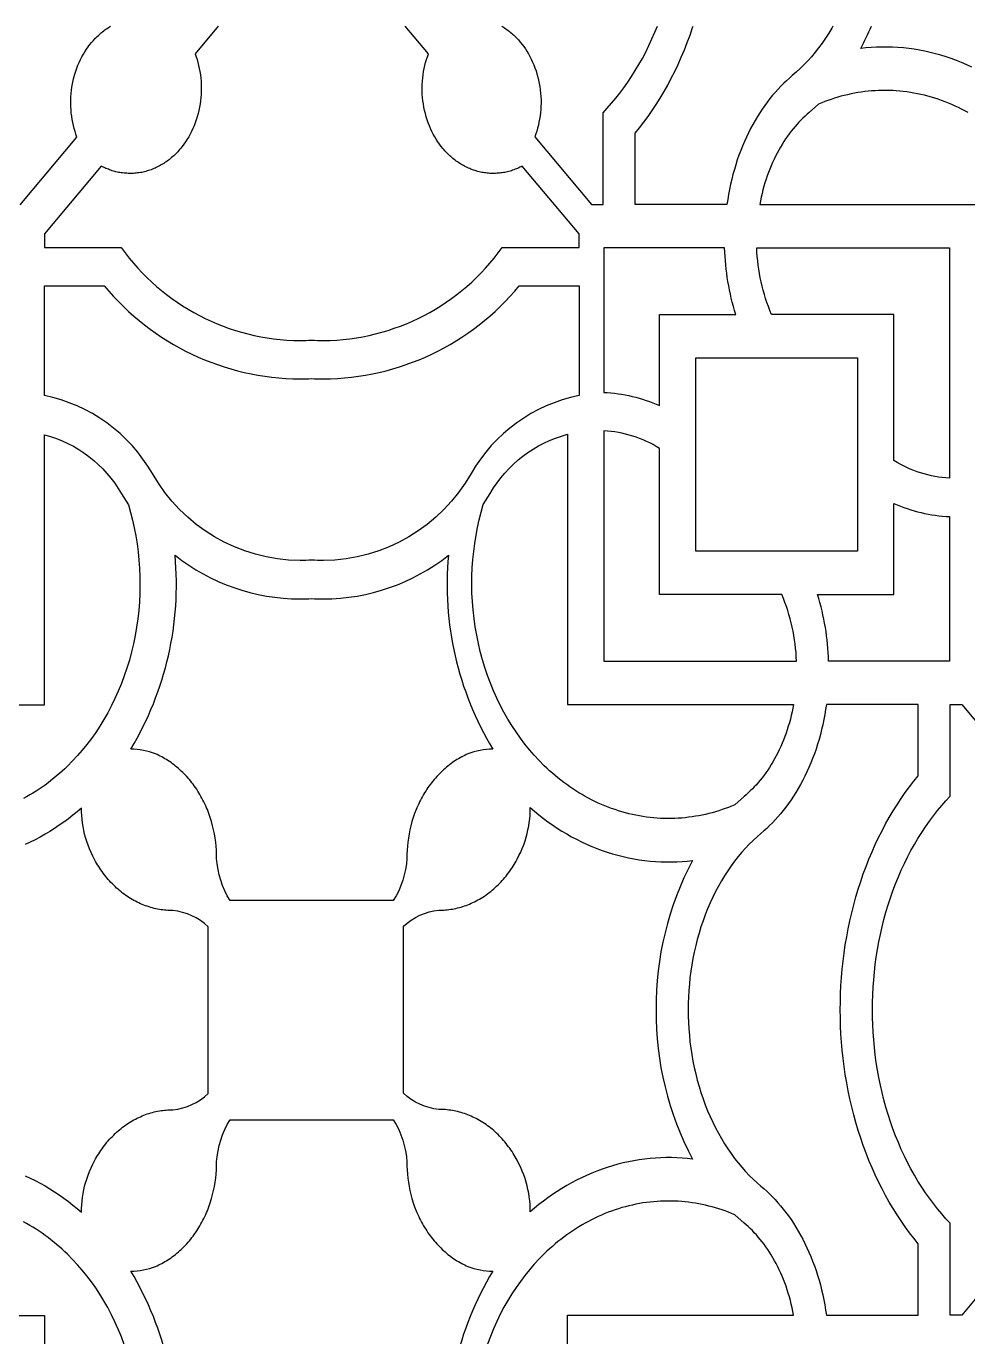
# Model space of a CAD drawing. Extents: x 59271 to 61367, y 41180 to 44085.
# Drawn here: x 59682.9 to 59835.5, y 43872 to 44084.6 of the extents above; entities that cross this region are included whole.
import ezdxf

# ---------------------------------------------------------------- set-up
doc = ezdxf.new("R2010")
doc.units = 0
doc.layers.get('0').update_dxf_attribs({"linetype": 'CONTINUOUS'})

msp = doc.modelspace()

# ---------------------------------------------------------------- linework, layer by layer
for points in [[(59836.15, 44077.97), (59835.33, 44078.35), (59834.5, 44078.71), (59833.67, 44079.04), (59832.82, 44079.35), (59831.98, 44079.64), (59831.12, 44079.91), (59830.26, 44080.15), (59829.4, 44080.37), (59828.54, 44080.56), (59827.67, 44080.73), (59826.8, 44080.87), (59825.93, 44080.99), (59825.06, 44081.09), (59824.19, 44081.16), (59823.32, 44081.2), (59822.45, 44081.23), (59821.58, 44081.23), (59820.72, 44081.2), (59819.86, 44081.15), (59819, 44081.08), (59818.15, 44080.99, 0.019792), (59819.89, 44084.61)], [(59714.01, 44084.61), (59710.25, 44080.12), (59710.41, 44079.67), (59710.56, 44079.21), (59710.69, 44078.73), (59710.81, 44078.25), (59710.92, 44077.76), (59711.02, 44077.25), (59711.1, 44076.75), (59711.16, 44076.23), (59711.21, 44075.71), (59711.24, 44075.18), (59711.25, 44074.65), (59711.25, 44074.12), (59711.22, 44073.59), (59711.19, 44073.06), (59711.13, 44072.53), (59711.06, 44072), (59710.97, 44071.48), (59710.86, 44070.96), (59710.74, 44070.44), (59710.6, 44069.94), (59710.44, 44069.44), (59710.27, 44068.95), (59710.09, 44068.47), (59709.89, 44068.01), (59709.68, 44067.55), (59709.45, 44067.11), (59709.21, 44066.68), (59708.96, 44066.27), (59708.7, 44065.87), (59708.44, 44065.49), (59708.16, 44065.12), (59707.87, 44064.76), (59707.73, 44064.59), (59707.58, 44064.42), (59707.43, 44064.26), (59707.27, 44064.09), (59707.11, 44063.93), (59706.95, 44063.77), (59706.78, 44063.61), (59706.61, 44063.46), (59706.44, 44063.31), (59706.27, 44063.16), (59706.09, 44063.02), (59705.91, 44062.88), (59705.73, 44062.74), (59705.54, 44062.61), (59705.35, 44062.48), (59705.16, 44062.36), (59704.97, 44062.24), (59704.77, 44062.12), (59704.57, 44062.01), (59704.37, 44061.9), (59704.17, 44061.79), (59703.96, 44061.69), (59703.75, 44061.6), (59703.54, 44061.51), (59703.33, 44061.42), (59703.12, 44061.34), (59702.91, 44061.27), (59702.69, 44061.19), (59702.47, 44061.13), (59702.26, 44061.07), (59702.04, 44061.01), (59701.82, 44060.96), (59701.6, 44060.91), (59701.38, 44060.87), (59701.15, 44060.84), (59700.93, 44060.81), (59700.71, 44060.78), (59700.49, 44060.76), (59700.26, 44060.74), (59700.04, 44060.74), (59699.82, 44060.73), (59699.6, 44060.73), (59699.38, 44060.74), (59699.16, 44060.75), (59698.94, 44060.76), (59698.72, 44060.78), (59698.5, 44060.81), (59698.28, 44060.84), (59698.06, 44060.87), (59697.85, 44060.91), (59697.63, 44060.96), (59697.42, 44061.01), (59697.21, 44061.06), (59697, 44061.12), (59696.8, 44061.18), (59696.59, 44061.25), (59696.39, 44061.32), (59696.19, 44061.4), (59695.99, 44061.47), (59695.79, 44061.56), (59695.59, 44061.65), (59695.4, 44061.74), (59695.21, 44061.83), (59695.02, 44061.93), (59685.82, 44050.92), (59685.82, 44048.72), (59698.27, 44048.72, 0.240747), (59727.26, 44033.63, 0.013206), (59729.15, 44033.69, 0.013206), (59731.05, 44033.63, 0.240747), (59760.03, 44048.72), (59772.49, 44048.72), (59772.49, 44050.92), (59763.28, 44061.93), (59763.1, 44061.83), (59762.91, 44061.74), (59762.71, 44061.65), (59762.52, 44061.56), (59762.32, 44061.47), (59762.12, 44061.4), (59761.92, 44061.32), (59761.72, 44061.25), (59761.51, 44061.18), (59761.3, 44061.12), (59761.1, 44061.06), (59760.89, 44061.01), (59760.67, 44060.96), (59760.46, 44060.91), (59760.24, 44060.87), (59760.03, 44060.84), (59759.81, 44060.81), (59759.59, 44060.78), (59759.37, 44060.76), (59759.15, 44060.75), (59758.93, 44060.74), (59758.71, 44060.73), (59758.49, 44060.73), (59758.27, 44060.74), (59758.04, 44060.74), (59757.82, 44060.76), (59757.6, 44060.78), (59757.38, 44060.81), (59757.15, 44060.84), (59756.93, 44060.87), (59756.71, 44060.91), (59756.49, 44060.96), (59756.27, 44061.01), (59756.05, 44061.07), (59755.83, 44061.13), (59755.62, 44061.19), (59755.4, 44061.27), (59755.19, 44061.34), (59754.97, 44061.42), (59754.76, 44061.51), (59754.55, 44061.6), (59754.35, 44061.69), (59754.14, 44061.79), (59753.94, 44061.9), (59753.74, 44062.01), (59753.54, 44062.12), (59753.34, 44062.24), (59753.15, 44062.36), (59752.96, 44062.48), (59752.77, 44062.61), (59752.58, 44062.74), (59752.4, 44062.88), (59752.22, 44063.02), (59752.04, 44063.16), (59751.87, 44063.31), (59751.69, 44063.46), (59751.52, 44063.61), (59751.36, 44063.77), (59751.2, 44063.93), (59751.04, 44064.09), (59750.88, 44064.26), (59750.73, 44064.42), (59750.58, 44064.59), (59750.43, 44064.76), (59750.15, 44065.12), (59749.87, 44065.49), (59749.6, 44065.87), (59749.34, 44066.27), (59749.1, 44066.68), (59748.86, 44067.11), (59748.63, 44067.55), (59748.42, 44068.01), (59748.22, 44068.47), (59748.04, 44068.95), (59747.86, 44069.44), (59747.71, 44069.94), (59747.57, 44070.44), (59747.45, 44070.96), (59747.34, 44071.48), (59747.25, 44072), (59747.18, 44072.53), (59747.12, 44073.06), (59747.08, 44073.59), (59747.06, 44074.12), (59747.06, 44074.65), (59747.07, 44075.18), (59747.1, 44075.71), (59747.15, 44076.23), (59747.21, 44076.75), (59747.29, 44077.25), (59747.38, 44077.76), (59747.49, 44078.25), (59747.62, 44078.73), (59747.75, 44079.21), (59747.9, 44079.67), (59748.06, 44080.12), (59744.3, 44084.61)], [(59649.15, 43974.53), (59685.82, 43974.53), (59685.82, 44018.35, -0.200602), (59698.31, 44008.78), (59699.45, 44006.96), (59699.79, 44005.75), (59700.1, 44004.51), (59700.38, 44003.25), (59700.62, 44001.97), (59700.83, 44000.67), (59701, 43999.35), (59701.14, 43998.02), (59701.23, 43996.68), (59701.29, 43995.32), (59701.3, 43993.96), (59701.28, 43992.6), (59701.21, 43991.23), (59701.1, 43989.86), (59700.95, 43988.49), (59700.76, 43987.13), (59700.53, 43985.78), (59700.25, 43984.44), (59699.94, 43983.11), (59699.59, 43981.8), (59699.19, 43980.5), (59698.76, 43979.23), (59698.3, 43977.98), (59697.8, 43976.76), (59697.26, 43975.56), (59696.69, 43974.4), (59696.1, 43973.26), (59695.47, 43972.16), (59694.82, 43971.09), (59694.14, 43970.06), (59693.43, 43969.07), (59692.71, 43968.11), (59691.96, 43967.19), (59691.19, 43966.3), (59690.39, 43965.43), (59689.56, 43964.59), (59689.13, 43964.18), (59688.69, 43963.78), (59688.25, 43963.38), (59687.8, 43963), (59687.34, 43962.62), (59686.88, 43962.25), (59686.41, 43961.89), (59685.93, 43961.53), (59685.44, 43961.19), (59684.95, 43960.86), (59684.46, 43960.53), (59683.95, 43960.22), (59683.44, 43959.91), (59682.93, 43959.62), (59682.41, 43959.33)], [(59682.7, 43898.14), (59683.52, 43897.76), (59684.33, 43897.36), (59685.13, 43896.93), (59685.92, 43896.49), (59686.7, 43896.02), (59687.47, 43895.53), (59688.23, 43895.03), (59688.98, 43894.5), (59689.71, 43893.95), (59690.43, 43893.39), (59691.14, 43892.81), (59691.83, 43892.22, -0.065359), (59692.48, 43897.02), (59692.68, 43897.62), (59692.89, 43898.23), (59693.13, 43898.83), (59693.38, 43899.42), (59693.66, 43900.01), (59693.96, 43900.59), (59694.12, 43900.88), (59694.28, 43901.16), (59694.45, 43901.44), (59694.62, 43901.72), (59694.8, 43901.99), (59694.98, 43902.27), (59695.17, 43902.53), (59695.36, 43902.8), (59695.55, 43903.06), (59695.75, 43903.31), (59695.96, 43903.57), (59696.17, 43903.81), (59696.39, 43904.06), (59696.6, 43904.29), (59696.83, 43904.53), (59697.05, 43904.75), (59697.29, 43904.98), (59697.52, 43905.19), (59697.76, 43905.41), (59698, 43905.61), (59698.25, 43905.81), (59698.49, 43906.01), (59698.75, 43906.2), (59699, 43906.38), (59699.26, 43906.56), (59699.52, 43906.73), (59699.78, 43906.89), (59700.04, 43907.05), (59700.31, 43907.2), (59700.58, 43907.34), (59700.85, 43907.48), (59701.12, 43907.61), (59701.4, 43907.73), (59701.67, 43907.85), (59701.95, 43907.96), (59702.22, 43908.07), (59702.5, 43908.17), (59702.78, 43908.26), (59703.06, 43908.34), (59703.34, 43908.42), (59703.62, 43908.49), (59703.9, 43908.55), (59704.17, 43908.61), (59704.45, 43908.66), (59704.73, 43908.71), (59705.01, 43908.75), (59705.29, 43908.78), (59705.56, 43908.81), (59705.84, 43908.83), (59706.11, 43908.84), (59706.38, 43908.85), (59706.65, 43908.85, 0.165069), (59712.38, 43911.47), (59712.38, 43938.55, 0.165069), (59706.65, 43941.16), (59706.38, 43941.17), (59706.11, 43941.17), (59705.84, 43941.19), (59705.56, 43941.21), (59705.29, 43941.23), (59705.01, 43941.27), (59704.73, 43941.3), (59704.45, 43941.35), (59704.17, 43941.4), (59703.9, 43941.46), (59703.62, 43941.52), (59703.34, 43941.59), (59703.06, 43941.67), (59702.78, 43941.76), (59702.5, 43941.85), (59702.22, 43941.94), (59701.95, 43942.05), (59701.67, 43942.16), (59701.4, 43942.28), (59701.12, 43942.4), (59700.85, 43942.53), (59700.58, 43942.67), (59700.31, 43942.82), (59700.04, 43942.97), (59699.78, 43943.12), (59699.52, 43943.29), (59699.26, 43943.46), (59699, 43943.63), (59698.75, 43943.82), (59698.49, 43944), (59698.25, 43944.2), (59698, 43944.4), (59697.76, 43944.61), (59697.52, 43944.82), (59697.29, 43945.04), (59697.05, 43945.26), (59696.83, 43945.49), (59696.6, 43945.72), (59696.39, 43945.96), (59696.17, 43946.2), (59695.96, 43946.45), (59695.75, 43946.7), (59695.55, 43946.96), (59695.36, 43947.22), (59695.17, 43947.48), (59694.98, 43947.75), (59694.8, 43948.02), (59694.62, 43948.29), (59694.45, 43948.57), (59694.28, 43948.85), (59694.12, 43949.14), (59693.96, 43949.42), (59693.66, 43950), (59693.38, 43950.59), (59693.13, 43951.18), (59692.89, 43951.78), (59692.68, 43952.39), (59692.48, 43952.99, -0.065359), (59691.83, 43957.8), (59691.14, 43957.2), (59690.43, 43956.62), (59689.71, 43956.06), (59688.98, 43955.51), (59688.23, 43954.99), (59687.47, 43954.48), (59686.7, 43953.99), (59685.92, 43953.53), (59685.13, 43953.08), (59684.33, 43952.66), (59683.52, 43952.25), (59682.7, 43951.87)], [(59706.99, 43851.23, 0.159593), (59699.82, 43882.67, 0.091636), (59703.84, 43883.44), (59704.09, 43883.56), (59704.35, 43883.68), (59704.6, 43883.8), (59704.85, 43883.93), (59705.1, 43884.07), (59705.35, 43884.22), (59705.6, 43884.37), (59705.85, 43884.52), (59706.1, 43884.68), (59706.34, 43884.85), (59706.59, 43885.03), (59706.83, 43885.21), (59707.07, 43885.4), (59707.31, 43885.59), (59707.54, 43885.79), (59707.77, 43886), (59708, 43886.21), (59708.23, 43886.43), (59708.45, 43886.65), (59708.68, 43886.88), (59708.89, 43887.12), (59709.11, 43887.36), (59709.32, 43887.6), (59709.53, 43887.85), (59709.73, 43888.11), (59709.93, 43888.37), (59710.12, 43888.64), (59710.31, 43888.91), (59710.5, 43889.19), (59710.68, 43889.47), (59710.86, 43889.75), (59711.03, 43890.04), (59711.2, 43890.33), (59711.36, 43890.63), (59711.52, 43890.93), (59711.67, 43891.23), (59711.82, 43891.54), (59711.96, 43891.85), (59712.1, 43892.17), (59712.23, 43892.48), (59712.48, 43893.12), (59712.7, 43893.77), (59712.91, 43894.43), (59713.09, 43895.09), (59713.24, 43895.75), (59713.38, 43896.42), (59713.49, 43897.08), (59713.58, 43897.75), (59713.65, 43898.42), (59713.7, 43899.08), (59713.73, 43899.73), (59713.74, 43900.38, -0.12671), (59715.93, 43907.23), (59742.38, 43907.23, -0.12671), (59744.57, 43900.38), (59744.58, 43899.73), (59744.61, 43899.08), (59744.65, 43898.42), (59744.72, 43897.75), (59744.82, 43897.08), (59744.93, 43896.42), (59745.06, 43895.75), (59745.22, 43895.09), (59745.4, 43894.43), (59745.61, 43893.77), (59745.83, 43893.12), (59746.08, 43892.48), (59746.21, 43892.17), (59746.35, 43891.85), (59746.49, 43891.54), (59746.64, 43891.23), (59746.79, 43890.93), (59746.95, 43890.63), (59747.11, 43890.33), (59747.28, 43890.04), (59747.45, 43889.75), (59747.63, 43889.47), (59747.81, 43889.19), (59747.99, 43888.91), (59748.19, 43888.64), (59748.38, 43888.37), (59748.58, 43888.11), (59748.78, 43887.85), (59748.99, 43887.6), (59749.2, 43887.36), (59749.41, 43887.12), (59749.63, 43886.88), (59749.85, 43886.65), (59750.08, 43886.43), (59750.3, 43886.21), (59750.53, 43886), (59750.77, 43885.79), (59751, 43885.59), (59751.24, 43885.4), (59751.48, 43885.21), (59751.72, 43885.03), (59751.96, 43884.85), (59752.21, 43884.68), (59752.46, 43884.52), (59752.7, 43884.37), (59752.95, 43884.22), (59753.2, 43884.07), (59753.46, 43883.93), (59753.71, 43883.8), (59753.96, 43883.68), (59754.21, 43883.56), (59754.47, 43883.44, 0.091636), (59758.49, 43882.67, 0.159593), (59751.32, 43851.23, 0.16816)], [(59649.15, 43875.48), (59685.82, 43875.48), (59685.82, 43831.66, 0.200602)]]:
    msp.add_lwpolyline(points, format="xyb")
for points in [[(59681.89, 44055.62), (59691.09, 44066.62), (59690.93, 44067.08), (59690.79, 44067.54), (59690.65, 44068.01), (59690.53, 44068.5), (59690.42, 44068.99), (59690.32, 44069.49), (59690.25, 44070), (59690.18, 44070.51), (59690.14, 44071.04), (59690.11, 44071.56), (59690.09, 44072.09), (59690.1, 44072.62), (59690.12, 44073.15), (59690.16, 44073.69), (59690.21, 44074.22), (59690.28, 44074.74), (59690.37, 44075.27), (59690.48, 44075.79), (59690.6, 44076.3), (59690.74, 44076.81), (59690.9, 44077.3), (59691.07, 44077.79), (59691.25, 44078.27), (59691.45, 44078.74), (59691.67, 44079.19), (59691.89, 44079.63), (59692.13, 44080.06), (59692.38, 44080.48), (59692.64, 44080.87), (59692.91, 44081.26), (59693.18, 44081.63), (59693.47, 44081.98), (59693.61, 44082.15), (59693.76, 44082.32), (59693.92, 44082.49), (59694.07, 44082.65), (59694.23, 44082.81), (59694.39, 44082.97), (59694.56, 44083.13), (59694.73, 44083.28), (59694.9, 44083.43), (59695.07, 44083.58), (59695.25, 44083.72), (59695.43, 44083.86), (59695.62, 44084), (59695.8, 44084.13), (59695.99, 44084.26), (59696.18, 44084.39), (59696.38, 44084.51), (59696.55, 44084.61)], [(59759.97, 44084.61), (59760.04, 44084.57), (59760.23, 44084.45), (59760.42, 44084.33), (59760.61, 44084.2), (59760.8, 44084.07), (59760.98, 44083.93), (59761.16, 44083.79), (59761.34, 44083.64), (59761.51, 44083.5), (59761.69, 44083.35), (59761.85, 44083.19), (59762.02, 44083.04), (59762.18, 44082.88), (59762.34, 44082.72), (59762.5, 44082.55), (59762.65, 44082.39), (59762.8, 44082.22), (59762.95, 44082.05), (59763.23, 44081.69), (59763.51, 44081.32), (59763.78, 44080.94), (59764.04, 44080.54), (59764.28, 44080.13), (59764.52, 44079.7), (59764.75, 44079.26), (59764.96, 44078.8), (59765.16, 44078.33), (59765.34, 44077.86), (59765.51, 44077.37), (59765.67, 44076.87), (59765.81, 44076.36), (59765.93, 44075.85), (59766.04, 44075.33), (59766.13, 44074.81), (59766.2, 44074.28), (59766.26, 44073.75), (59766.3, 44073.22), (59766.32, 44072.69), (59766.32, 44072.15), (59766.31, 44071.63), (59766.28, 44071.1), (59766.23, 44070.58), (59766.17, 44070.06), (59766.09, 44069.56), (59765.99, 44069.05), (59765.89, 44068.56), (59765.76, 44068.08), (59765.63, 44067.6), (59765.48, 44067.14), (59765.32, 44066.69), (59774.53, 44055.68), (59776.37, 44055.68), (59776.37, 44070.57), (59777.07, 44071.32), (59777.76, 44072.11), (59778.44, 44072.92), (59779.11, 44073.76), (59779.76, 44074.63), (59780.39, 44075.53), (59781.01, 44076.46), (59781.61, 44077.41), (59782.19, 44078.4), (59782.75, 44079.4), (59783.29, 44080.43), (59783.81, 44081.49), (59784.31, 44082.56), (59784.79, 44083.66), (59785.18, 44084.61)], [(59813.65, 44084.61), (59813.47, 44084.31), (59812.96, 44083.47), (59812.44, 44082.66), (59811.89, 44081.87), (59811.33, 44081.11), (59810.76, 44080.38), (59810.17, 44079.67), (59809.57, 44079), (59808.95, 44078.35), (59808.33, 44077.74), (59807.7, 44077.16), (59807.06, 44076.6), (59806.59, 44076.2), (59806.13, 44075.78), (59805.67, 44075.35), (59805.21, 44074.89), (59804.76, 44074.41), (59804.31, 44073.92), (59803.87, 44073.41), (59803.44, 44072.88), (59803.02, 44072.33), (59802.6, 44071.76), (59802.19, 44071.18), (59801.79, 44070.57), (59801.4, 44069.95), (59801.02, 44069.32), (59800.65, 44068.67), (59800.29, 44068), (59799.95, 44067.31), (59799.61, 44066.62), (59799.29, 44065.9), (59798.98, 44065.18), (59798.69, 44064.44), (59798.41, 44063.69), (59798.14, 44062.92), (59797.89, 44062.15), (59797.66, 44061.37), (59797.44, 44060.58), (59797.23, 44059.78), (59797.05, 44058.97), (59796.87, 44058.15), (59796.72, 44057.34), (59796.58, 44056.51), (59796.46, 44055.68), (59781.58, 44055.68), (59781.58, 44067.26), (59782.29, 44068.14), (59782.99, 44069.05), (59783.68, 44069.98), (59784.35, 44070.95), (59785, 44071.94), (59785.64, 44072.96), (59786.26, 44074), (59786.86, 44075.07), (59787.44, 44076.16), (59788, 44077.28), (59788.54, 44078.42), (59789.06, 44079.58), (59789.56, 44080.76), (59790.03, 44081.96), (59790.48, 44083.17), (59790.9, 44084.41), (59790.97, 44084.61)], [(59835.56, 44070.6), (59835.04, 44070.89), (59834.51, 44071.16), (59833.98, 44071.42), (59833.45, 44071.67), (59832.91, 44071.91), (59832.37, 44072.14), (59831.82, 44072.36), (59831.27, 44072.56), (59830.72, 44072.76), (59830.16, 44072.94), (59829.6, 44073.11), (59829.04, 44073.27), (59828.47, 44073.41), (59827.91, 44073.54), (59827.34, 44073.66), (59826.77, 44073.77), (59826.2, 44073.87), (59825.62, 44073.95), (59825.05, 44074.02), (59824.48, 44074.08), (59823.91, 44074.13), (59823.33, 44074.16), (59822.76, 44074.18), (59822.19, 44074.19), (59821.62, 44074.19), (59821.05, 44074.18), (59820.48, 44074.15), (59819.92, 44074.11), (59819.35, 44074.06), (59818.79, 44074), (59818.23, 44073.92), (59817.68, 44073.84), (59817.13, 44073.74), (59816.58, 44073.63), (59816.03, 44073.51), (59815.49, 44073.38), (59814.95, 44073.24), (59814.42, 44073.09), (59813.89, 44072.93), (59813.36, 44072.75), (59812.84, 44072.57), (59812.33, 44072.38), (59811.82, 44072.18), (59811.31, 44071.97), (59809.79, 44070.62), (59809.46, 44070.33), (59809.12, 44070.03), (59808.79, 44069.72), (59808.46, 44069.39), (59808.14, 44069.05), (59807.82, 44068.7), (59807.5, 44068.34), (59807.18, 44067.97), (59806.87, 44067.58), (59806.57, 44067.18), (59806.27, 44066.76), (59805.97, 44066.34), (59805.68, 44065.9), (59805.4, 44065.45), (59805.12, 44064.99), (59804.86, 44064.51), (59804.59, 44064.03), (59804.34, 44063.53), (59804.09, 44063.03), (59803.86, 44062.51), (59803.63, 44061.99), (59803.41, 44061.45), (59803.2, 44060.91), (59803, 44060.35), (59802.81, 44059.79), (59802.63, 44059.23), (59802.46, 44058.65), (59802.3, 44058.07), (59802.16, 44057.48), (59802.02, 44056.89), (59801.89, 44056.29), (59801.78, 44055.68), (59838.45, 44055.68)], [(59843.72, 43886.55), (59834.52, 43875.54), (59832.67, 43875.54), (59832.67, 43890.43), (59831.97, 43891.18), (59831.28, 43891.96), (59830.6, 43892.78), (59829.94, 43893.62), (59829.29, 43894.49), (59828.65, 43895.39), (59828.03, 43896.32), (59827.43, 43897.27), (59826.85, 43898.25), (59826.29, 43899.26), (59825.75, 43900.29), (59825.23, 43901.34), (59824.73, 43902.42), (59824.25, 43903.52), (59823.8, 43904.63), (59823.37, 43905.76), (59822.97, 43906.91), (59822.59, 43908.08), (59822.24, 43909.25), (59821.91, 43910.44), (59821.61, 43911.64), (59821.33, 43912.85), (59821.09, 43914.07), (59820.87, 43915.29), (59820.67, 43916.51), (59820.5, 43917.74), (59820.36, 43918.97), (59820.25, 43920.2), (59820.16, 43921.42), (59820.09, 43922.64), (59820.06, 43923.86), (59820.04, 43925.07), (59820.06, 43926.28), (59820.09, 43927.5), (59820.16, 43928.72), (59820.25, 43929.95), (59820.36, 43931.17), (59820.5, 43932.4), (59820.67, 43933.63), (59820.87, 43934.85), (59821.09, 43936.07), (59821.33, 43937.29), (59821.61, 43938.5), (59821.91, 43939.7), (59822.24, 43940.89), (59822.59, 43942.07), (59822.97, 43943.23), (59823.37, 43944.38), (59823.8, 43945.51), (59824.25, 43946.63), (59824.73, 43947.72), (59825.23, 43948.8), (59825.75, 43949.85), (59826.29, 43950.88), (59826.85, 43951.89), (59827.43, 43952.87), (59828.03, 43953.82), (59828.65, 43954.75), (59829.29, 43955.65), (59829.94, 43956.52), (59830.6, 43957.37), (59831.28, 43958.18), (59831.97, 43958.96), (59832.67, 43959.71), (59832.67, 43974.6), (59834.52, 43974.6), (59843.72, 43963.59)], [(59770.6, 43831.72), (59770.6, 43875.54), (59807.26, 43875.54), (59807.15, 43876.15), (59807.02, 43876.74), (59806.89, 43877.34), (59806.74, 43877.93), (59806.58, 43878.51), (59806.41, 43879.08), (59806.23, 43879.65), (59806.04, 43880.21), (59805.84, 43880.77), (59805.63, 43881.31), (59805.41, 43881.85), (59805.18, 43882.37), (59804.95, 43882.89), (59804.7, 43883.39), (59804.45, 43883.89), (59804.19, 43884.37), (59803.92, 43884.85), (59803.64, 43885.31), (59803.36, 43885.76), (59803.07, 43886.2), (59802.78, 43886.62), (59802.48, 43887.03), (59802.17, 43887.44), (59801.86, 43887.82), (59801.54, 43888.2), (59801.23, 43888.56), (59800.9, 43888.91), (59800.58, 43889.25), (59800.25, 43889.58), (59799.92, 43889.89), (59799.58, 43890.19), (59799.25, 43890.47), (59797.73, 43891.83), (59797.22, 43892.04), (59796.71, 43892.24), (59796.2, 43892.43), (59795.68, 43892.61), (59795.15, 43892.79), (59794.63, 43892.95), (59794.09, 43893.1), (59793.55, 43893.24), (59793.01, 43893.37), (59792.47, 43893.49), (59791.92, 43893.6), (59791.36, 43893.69), (59790.81, 43893.78), (59790.25, 43893.85), (59789.69, 43893.92), (59789.13, 43893.97), (59788.56, 43894.01), (59787.99, 43894.03), (59787.42, 43894.05), (59786.85, 43894.05), (59786.28, 43894.04), (59785.71, 43894.02), (59785.14, 43893.99), (59784.56, 43893.94), (59783.99, 43893.88), (59783.42, 43893.81), (59782.85, 43893.73), (59782.27, 43893.63), (59781.7, 43893.52), (59781.14, 43893.4), (59780.57, 43893.27), (59780, 43893.12), (59779.44, 43892.97), (59778.88, 43892.8), (59778.33, 43892.62), (59777.77, 43892.42), (59777.22, 43892.22), (59776.67, 43892), (59776.13, 43891.77), (59775.59, 43891.53), (59775.06, 43891.28), (59774.53, 43891.02), (59774, 43890.74), (59773.48, 43890.46), (59772.97, 43890.17), (59772.46, 43889.86), (59771.96, 43889.55), (59771.46, 43889.22), (59770.97, 43888.89), (59770.48, 43888.54), (59770.01, 43888.19), (59769.53, 43887.83), (59769.07, 43887.46), (59768.61, 43887.08), (59768.16, 43886.69), (59767.72, 43886.3), (59767.28, 43885.9), (59766.85, 43885.49), (59766.02, 43884.65), (59765.22, 43883.78), (59764.45, 43882.89), (59763.7, 43881.97), (59762.98, 43881.01), (59762.28, 43880.02), (59761.6, 43878.98), (59760.94, 43877.92), (59760.32, 43876.81), (59759.72, 43875.68), (59759.15, 43874.51), (59758.62, 43873.32), (59758.11, 43872.09), (59757.65, 43870.85)], [(59698.76, 43870.78), (59698.3, 43872.03), (59697.8, 43873.25), (59697.26, 43874.45), (59696.69, 43875.61), (59696.1, 43876.75), (59695.47, 43877.85), (59694.82, 43878.92), (59694.14, 43879.95), (59693.43, 43880.95), (59692.71, 43881.91), (59691.96, 43882.83), (59691.19, 43883.72), (59690.39, 43884.58), (59689.56, 43885.42), (59689.13, 43885.83), (59688.69, 43886.23), (59688.25, 43886.63), (59687.8, 43887.02), (59687.34, 43887.39), (59686.88, 43887.76), (59686.41, 43888.13), (59685.93, 43888.48), (59685.44, 43888.82), (59684.95, 43889.16), (59684.46, 43889.48), (59683.95, 43889.8), (59683.44, 43890.1), (59682.93, 43890.4), (59682.41, 43890.68)]]:
    msp.add_lwpolyline(points)
for points in [[(59776.48, 44025.22, -0.093744), (59785.53, 44023.07), (59785.53, 44037.84), (59797.89, 44037.84, -0.067508), (59796.09, 44048.65), (59776.48, 44048.65)], [(59803.69, 44037.84, -0.090687), (59801.3, 44048.65), (59832.56, 44048.65), (59832.56, 44011.3, -0.123377), (59823.52, 44014.15), (59823.52, 44037.84)], [(59729.15, 43998.02, -0.017043), (59727.26, 43997.93, -0.26745), (59703.32, 44012.05, 0.215544), (59685.82, 44024.71), (59685.82, 44042.5), (59695.51, 44042.5, 0.222359), (59727.26, 44027.41, 0.011427), (59729.15, 44027.46, 0.011427), (59731.05, 44027.41, 0.222359), (59762.8, 44042.5), (59772.49, 44042.5), (59772.49, 44024.71, 0.215544), (59754.99, 44012.05, -0.26745), (59731.05, 43997.93, -0.017043)], [(59785.53, 44016.14, 0.123377), (59776.48, 44018.99), (59776.48, 43981.63), (59807.74, 43981.63, 0.090687), (59805.35, 43992.44), (59785.53, 43992.44)], [(59758.1, 44008.84, -0.200602), (59770.6, 44018.42), (59770.6, 43974.6), (59807.26, 43974.6), (59807.15, 43974), (59807.02, 43973.4), (59806.89, 43972.8), (59806.74, 43972.22), (59806.58, 43971.63), (59806.41, 43971.06), (59806.23, 43970.49), (59806.04, 43969.93), (59805.84, 43969.38), (59805.63, 43968.83), (59805.41, 43968.3), (59805.18, 43967.77), (59804.95, 43967.25), (59804.7, 43966.75), (59804.45, 43966.25), (59804.19, 43965.77), (59803.92, 43965.3), (59803.64, 43964.83), (59803.36, 43964.38), (59803.07, 43963.95), (59802.78, 43963.52), (59802.48, 43963.11), (59802.17, 43962.71), (59801.86, 43962.32), (59801.54, 43961.94), (59801.23, 43961.58), (59800.9, 43961.23), (59800.58, 43960.89), (59800.25, 43960.57), (59799.92, 43960.25), (59799.58, 43959.95), (59799.25, 43959.67), (59797.73, 43958.31), (59797.22, 43958.1), (59796.71, 43957.9), (59796.2, 43957.71), (59795.68, 43957.53), (59795.15, 43957.36), (59794.63, 43957.19), (59794.09, 43957.04), (59793.55, 43956.9), (59793.01, 43956.77), (59792.47, 43956.65), (59791.92, 43956.54), (59791.36, 43956.45), (59790.81, 43956.36), (59790.25, 43956.29), (59789.69, 43956.22), (59789.13, 43956.17), (59788.56, 43956.13), (59787.99, 43956.11), (59787.42, 43956.09), (59786.85, 43956.09), (59786.28, 43956.1), (59785.71, 43956.12), (59785.14, 43956.15), (59784.56, 43956.2), (59783.99, 43956.26), (59783.42, 43956.33), (59782.85, 43956.41), (59782.27, 43956.51), (59781.7, 43956.62), (59781.14, 43956.74), (59780.57, 43956.87), (59780, 43957.02), (59779.44, 43957.17), (59778.88, 43957.34), (59778.33, 43957.53), (59777.77, 43957.72), (59777.22, 43957.92), (59776.67, 43958.14), (59776.13, 43958.37), (59775.59, 43958.61), (59775.06, 43958.86), (59774.53, 43959.12), (59774, 43959.4), (59773.48, 43959.68), (59772.97, 43959.98), (59772.46, 43960.28), (59771.96, 43960.6), (59771.46, 43960.92), (59770.97, 43961.25), (59770.48, 43961.6), (59770.01, 43961.95), (59769.53, 43962.31), (59769.07, 43962.68), (59768.61, 43963.06), (59768.16, 43963.45), (59767.72, 43963.84), (59767.28, 43964.25), (59766.85, 43964.66), (59766.02, 43965.5), (59765.22, 43966.36), (59764.45, 43967.25), (59763.7, 43968.17), (59762.98, 43969.13), (59762.28, 43970.13), (59761.6, 43971.16), (59760.94, 43972.23), (59760.32, 43973.33), (59759.72, 43974.46), (59759.15, 43975.63), (59758.62, 43976.82), (59758.11, 43978.05), (59757.65, 43979.3), (59757.22, 43980.57), (59756.83, 43981.86), (59756.47, 43983.17), (59756.16, 43984.5), (59755.89, 43985.84), (59755.65, 43987.19), (59755.46, 43988.55), (59755.31, 43989.92), (59755.2, 43991.29), (59755.13, 43992.66), (59755.11, 43994.03), (59755.12, 43995.39), (59755.18, 43996.74), (59755.27, 43998.09), (59755.41, 43999.42), (59755.58, 44000.73), (59755.79, 44002.03), (59756.03, 44003.32), (59756.31, 44004.57), (59756.62, 44005.81), (59756.97, 44007.02)], [(59823.52, 44007.21, 0.093744), (59832.56, 44005.07), (59832.56, 43981.63), (59812.95, 43981.63, 0.067508), (59811.16, 43992.44), (59823.52, 43992.44)], [(59731.05, 43991.71, 0.16816), (59751.32, 43998.79, 0.159593), (59758.49, 43967.35, 0.091636), (59754.47, 43966.57), (59754.21, 43966.46), (59753.96, 43966.34), (59753.71, 43966.21), (59753.46, 43966.08), (59753.2, 43965.94), (59752.95, 43965.8), (59752.7, 43965.65), (59752.46, 43965.49), (59752.21, 43965.33), (59751.96, 43965.16), (59751.72, 43964.98), (59751.48, 43964.8), (59751.24, 43964.61), (59751, 43964.42), (59750.77, 43964.22), (59750.53, 43964.01), (59750.3, 43963.8), (59750.08, 43963.58), (59749.85, 43963.36), (59749.63, 43963.13), (59749.41, 43962.9), (59749.2, 43962.66), (59748.99, 43962.41), (59748.78, 43962.16), (59748.58, 43961.9), (59748.38, 43961.64), (59748.19, 43961.37), (59747.99, 43961.1), (59747.81, 43960.83), (59747.63, 43960.55), (59747.45, 43960.26), (59747.28, 43959.97), (59747.11, 43959.68), (59746.95, 43959.38), (59746.79, 43959.08), (59746.64, 43958.78), (59746.49, 43958.47), (59746.35, 43958.16), (59746.21, 43957.85), (59746.08, 43957.53), (59745.83, 43956.89), (59745.61, 43956.24), (59745.4, 43955.59), (59745.22, 43954.93), (59745.06, 43954.26), (59744.93, 43953.6), (59744.82, 43952.93), (59744.72, 43952.26), (59744.65, 43951.6), (59744.61, 43950.94), (59744.58, 43950.28), (59744.57, 43949.63, -0.12671), (59742.38, 43942.79), (59715.93, 43942.79, -0.12671), (59713.74, 43949.63), (59713.73, 43950.28), (59713.7, 43950.94), (59713.65, 43951.6), (59713.58, 43952.26), (59713.49, 43952.93), (59713.38, 43953.6), (59713.24, 43954.26), (59713.09, 43954.93), (59712.91, 43955.59), (59712.7, 43956.24), (59712.48, 43956.89), (59712.23, 43957.53), (59712.1, 43957.85), (59711.96, 43958.16), (59711.82, 43958.47), (59711.67, 43958.78), (59711.52, 43959.08), (59711.36, 43959.38), (59711.2, 43959.68), (59711.03, 43959.97), (59710.86, 43960.26), (59710.68, 43960.55), (59710.5, 43960.83), (59710.31, 43961.1), (59710.12, 43961.37), (59709.93, 43961.64), (59709.73, 43961.9), (59709.53, 43962.16), (59709.32, 43962.41), (59709.11, 43962.66), (59708.89, 43962.9), (59708.68, 43963.13), (59708.45, 43963.36), (59708.23, 43963.58), (59708, 43963.8), (59707.77, 43964.01), (59707.54, 43964.22), (59707.31, 43964.42), (59707.07, 43964.61), (59706.83, 43964.8), (59706.59, 43964.98), (59706.34, 43965.16), (59706.1, 43965.33), (59705.85, 43965.49), (59705.6, 43965.65), (59705.35, 43965.8), (59705.1, 43965.94), (59704.85, 43966.08), (59704.6, 43966.21), (59704.35, 43966.34), (59704.09, 43966.46), (59703.84, 43966.57, 0.091636), (59699.82, 43967.35, 0.159593), (59706.99, 43998.79, 0.16816), (59727.26, 43991.71, 0.014447), (59729.15, 43991.77, 0.014447)], [(59784.97, 43925.07, 0.124595), (59790.89, 43900.85), (59790.04, 43900.94), (59789.18, 43901.01), (59788.32, 43901.06), (59787.46, 43901.09), (59786.6, 43901.09), (59785.73, 43901.06), (59784.86, 43901.02), (59783.99, 43900.95), (59783.11, 43900.85), (59782.24, 43900.73), (59781.37, 43900.59), (59780.51, 43900.42), (59779.64, 43900.22), (59778.78, 43900.01), (59777.92, 43899.77), (59777.07, 43899.5), (59776.22, 43899.21), (59775.38, 43898.9), (59774.54, 43898.56), (59773.71, 43898.21), (59772.89, 43897.82), (59772.08, 43897.42), (59771.28, 43897), (59770.49, 43896.55), (59769.71, 43896.08), (59768.94, 43895.6), (59768.18, 43895.09), (59767.44, 43894.56), (59766.7, 43894.02), (59765.98, 43893.46), (59765.27, 43892.88), (59764.58, 43892.28, 0.065359), (59763.93, 43897.08), (59763.74, 43897.69), (59763.52, 43898.29), (59763.29, 43898.89), (59763.03, 43899.49), (59762.75, 43900.07), (59762.45, 43900.65), (59762.3, 43900.94), (59762.13, 43901.22), (59761.97, 43901.51), (59761.79, 43901.78), (59761.62, 43902.06), (59761.43, 43902.33), (59761.25, 43902.6), (59761.06, 43902.86), (59760.86, 43903.12), (59760.66, 43903.38), (59760.45, 43903.63), (59760.24, 43903.88), (59760.03, 43904.12), (59759.81, 43904.36), (59759.59, 43904.59), (59759.36, 43904.82), (59759.13, 43905.04), (59758.89, 43905.26), (59758.65, 43905.47), (59758.41, 43905.68), (59758.17, 43905.88), (59757.92, 43906.07), (59757.67, 43906.26), (59757.41, 43906.44), (59757.16, 43906.62), (59756.9, 43906.79), (59756.63, 43906.95), (59756.37, 43907.11), (59756.1, 43907.26), (59755.83, 43907.41), (59755.56, 43907.54), (59755.29, 43907.67), (59755.02, 43907.8), (59754.74, 43907.92), (59754.47, 43908.03), (59754.19, 43908.13), (59753.91, 43908.23), (59753.63, 43908.32), (59753.35, 43908.41), (59753.08, 43908.48), (59752.8, 43908.55), (59752.52, 43908.62), (59752.24, 43908.68), (59751.96, 43908.73), (59751.68, 43908.77), (59751.4, 43908.81), (59751.13, 43908.84), (59750.85, 43908.87), (59750.58, 43908.89), (59750.3, 43908.9), (59750.03, 43908.91), (59749.76, 43908.91, -0.165069), (59744.03, 43911.53), (59744.03, 43938.61, -0.165069), (59749.76, 43941.23), (59750.03, 43941.23), (59750.3, 43941.24), (59750.58, 43941.25), (59750.85, 43941.27), (59751.13, 43941.3), (59751.4, 43941.33), (59751.68, 43941.37), (59751.96, 43941.41), (59752.24, 43941.47), (59752.52, 43941.52), (59752.8, 43941.59), (59753.08, 43941.66), (59753.35, 43941.74), (59753.63, 43941.82), (59753.91, 43941.91), (59754.19, 43942.01), (59754.47, 43942.11), (59754.74, 43942.22), (59755.02, 43942.34), (59755.29, 43942.47), (59755.56, 43942.6), (59755.83, 43942.74), (59756.1, 43942.88), (59756.37, 43943.03), (59756.63, 43943.19), (59756.9, 43943.35), (59757.16, 43943.52), (59757.41, 43943.7), (59757.67, 43943.88), (59757.92, 43944.07), (59758.17, 43944.26), (59758.41, 43944.46), (59758.65, 43944.67), (59758.89, 43944.88), (59759.13, 43945.1), (59759.36, 43945.32), (59759.59, 43945.55), (59759.81, 43945.78), (59760.03, 43946.02), (59760.24, 43946.26), (59760.45, 43946.51), (59760.66, 43946.76), (59760.86, 43947.02), (59761.06, 43947.28), (59761.25, 43947.54), (59761.43, 43947.81), (59761.62, 43948.08), (59761.79, 43948.36), (59761.97, 43948.64), (59762.13, 43948.92), (59762.3, 43949.2), (59762.45, 43949.49), (59762.75, 43950.07), (59763.03, 43950.65), (59763.29, 43951.25), (59763.52, 43951.85), (59763.74, 43952.45), (59763.93, 43953.06, 0.065359), (59764.58, 43957.86), (59765.27, 43957.26), (59765.98, 43956.68), (59766.7, 43956.12), (59767.44, 43955.58), (59768.18, 43955.05), (59768.94, 43954.55), (59769.71, 43954.06), (59770.49, 43953.59), (59771.28, 43953.15), (59772.08, 43952.72), (59772.89, 43952.32), (59773.71, 43951.94), (59774.54, 43951.58), (59775.38, 43951.24), (59776.22, 43950.93), (59777.07, 43950.64), (59777.92, 43950.38), (59778.78, 43950.13), (59779.64, 43949.92), (59780.51, 43949.72), (59781.37, 43949.56), (59782.24, 43949.41), (59783.11, 43949.29), (59783.99, 43949.2), (59784.86, 43949.12), (59785.73, 43949.08), (59786.6, 43949.05), (59787.46, 43949.06), (59788.32, 43949.08), (59789.18, 43949.13), (59790.04, 43949.2), (59790.89, 43949.29, 0.124595)]]:
    msp.add_lwpolyline(points, format="xyb", close=True)
for points in [[(59817.63, 43999.48), (59791.41, 43999.48), (59791.41, 44030.81), (59817.63, 44030.81)], [(59790.18, 43925.07), (59790.19, 43924.04), (59790.22, 43923.01), (59790.28, 43921.97), (59790.37, 43920.93), (59790.47, 43919.88), (59790.61, 43918.83), (59790.77, 43917.79), (59790.95, 43916.75), (59791.16, 43915.71), (59791.4, 43914.67), (59791.66, 43913.65), (59791.94, 43912.63), (59792.25, 43911.63), (59792.59, 43910.63), (59792.95, 43909.65), (59793.33, 43908.69), (59793.73, 43907.75), (59794.16, 43906.82), (59794.61, 43905.91), (59795.08, 43905.03), (59795.57, 43904.17), (59796.08, 43903.33), (59796.61, 43902.51), (59797.15, 43901.73), (59797.71, 43900.97), (59798.28, 43900.24), (59798.87, 43899.53), (59799.47, 43898.86), (59800.09, 43898.21), (59800.71, 43897.6), (59801.34, 43897.02), (59801.98, 43896.46), (59802.45, 43896.06), (59802.92, 43895.64), (59803.38, 43895.2), (59803.83, 43894.75), (59804.28, 43894.27), (59804.73, 43893.78), (59805.17, 43893.27), (59805.6, 43892.74), (59806.03, 43892.19), (59806.44, 43891.62), (59806.85, 43891.04), (59807.25, 43890.43), (59807.64, 43889.81), (59808.02, 43889.18), (59808.39, 43888.52), (59808.75, 43887.86), (59809.1, 43887.17), (59809.43, 43886.47), (59809.75, 43885.76), (59810.06, 43885.04), (59810.35, 43884.3), (59810.63, 43883.55), (59810.9, 43882.78), (59811.15, 43882.01), (59811.39, 43881.23), (59811.61, 43880.43), (59811.81, 43879.63), (59812, 43878.83), (59812.17, 43878.01), (59812.32, 43877.19), (59812.46, 43876.37), (59812.58, 43875.54), (59827.47, 43875.54), (59827.47, 43887.12), (59826.75, 43888), (59826.05, 43888.91), (59825.37, 43889.84), (59824.7, 43890.81), (59824.04, 43891.8), (59823.4, 43892.82), (59822.78, 43893.86), (59822.18, 43894.93), (59821.6, 43896.02), (59821.04, 43897.14), (59820.5, 43898.28), (59819.98, 43899.44), (59819.49, 43900.62), (59819.01, 43901.82), (59818.56, 43903.03), (59818.14, 43904.27), (59817.74, 43905.51), (59817.36, 43906.78), (59817.01, 43908.05), (59816.69, 43909.33), (59816.39, 43910.63), (59816.12, 43911.93), (59815.87, 43913.24), (59815.65, 43914.55), (59815.46, 43915.87), (59815.29, 43917.19), (59815.15, 43918.51), (59815.04, 43919.83), (59814.95, 43921.14), (59814.89, 43922.46), (59814.85, 43923.77), (59814.84, 43925.07), (59814.85, 43926.37), (59814.89, 43927.68), (59814.95, 43929), (59815.04, 43930.32), (59815.15, 43931.64), (59815.29, 43932.96), (59815.46, 43934.27), (59815.65, 43935.59), (59815.87, 43936.9), (59816.12, 43938.21), (59816.39, 43939.51), (59816.69, 43940.81), (59817.01, 43942.09), (59817.36, 43943.37), (59817.74, 43944.63), (59818.14, 43945.88), (59818.56, 43947.11), (59819.01, 43948.32), (59819.49, 43949.52), (59819.98, 43950.7), (59820.5, 43951.86), (59821.04, 43953), (59821.6, 43954.12), (59822.18, 43955.21), (59822.78, 43956.28), (59823.4, 43957.33), (59824.04, 43958.34), (59824.7, 43959.34), (59825.37, 43960.3), (59826.05, 43961.23), (59826.75, 43962.14), (59827.47, 43963.02), (59827.47, 43974.6), (59812.58, 43974.6), (59812.46, 43973.77), (59812.32, 43972.95), (59812.17, 43972.13), (59812, 43971.31), (59811.81, 43970.51), (59811.61, 43969.71), (59811.39, 43968.92), (59811.15, 43968.13), (59810.9, 43967.36), (59810.63, 43966.6), (59810.35, 43965.85), (59810.06, 43965.11), (59809.75, 43964.38), (59809.43, 43963.67), (59809.1, 43962.97), (59808.75, 43962.29), (59808.39, 43961.62), (59808.02, 43960.96), (59807.64, 43960.33), (59807.25, 43959.71), (59806.85, 43959.11), (59806.44, 43958.52), (59806.03, 43957.95), (59805.6, 43957.41), (59805.17, 43956.87), (59804.73, 43956.36), (59804.28, 43955.87), (59803.83, 43955.39), (59803.38, 43954.94), (59802.92, 43954.5), (59802.45, 43954.08), (59801.98, 43953.68), (59801.34, 43953.13), (59800.71, 43952.54), (59800.09, 43951.93), (59799.47, 43951.28), (59798.87, 43950.61), (59798.28, 43949.91), (59797.71, 43949.17), (59797.15, 43948.41), (59796.61, 43947.63), (59796.08, 43946.81), (59795.57, 43945.98), (59795.08, 43945.11), (59794.61, 43944.23), (59794.16, 43943.32), (59793.73, 43942.4), (59793.33, 43941.45), (59792.95, 43940.49), (59792.59, 43939.51), (59792.25, 43938.52), (59791.94, 43937.51), (59791.66, 43936.49), (59791.4, 43935.47), (59791.16, 43934.44), (59790.95, 43933.4), (59790.77, 43932.35), (59790.61, 43931.31), (59790.47, 43930.26), (59790.37, 43929.22), (59790.28, 43928.17), (59790.22, 43927.13), (59790.19, 43926.1)]]:
    msp.add_lwpolyline(points, close=True)

doc.saveas('drawing.dxf')
